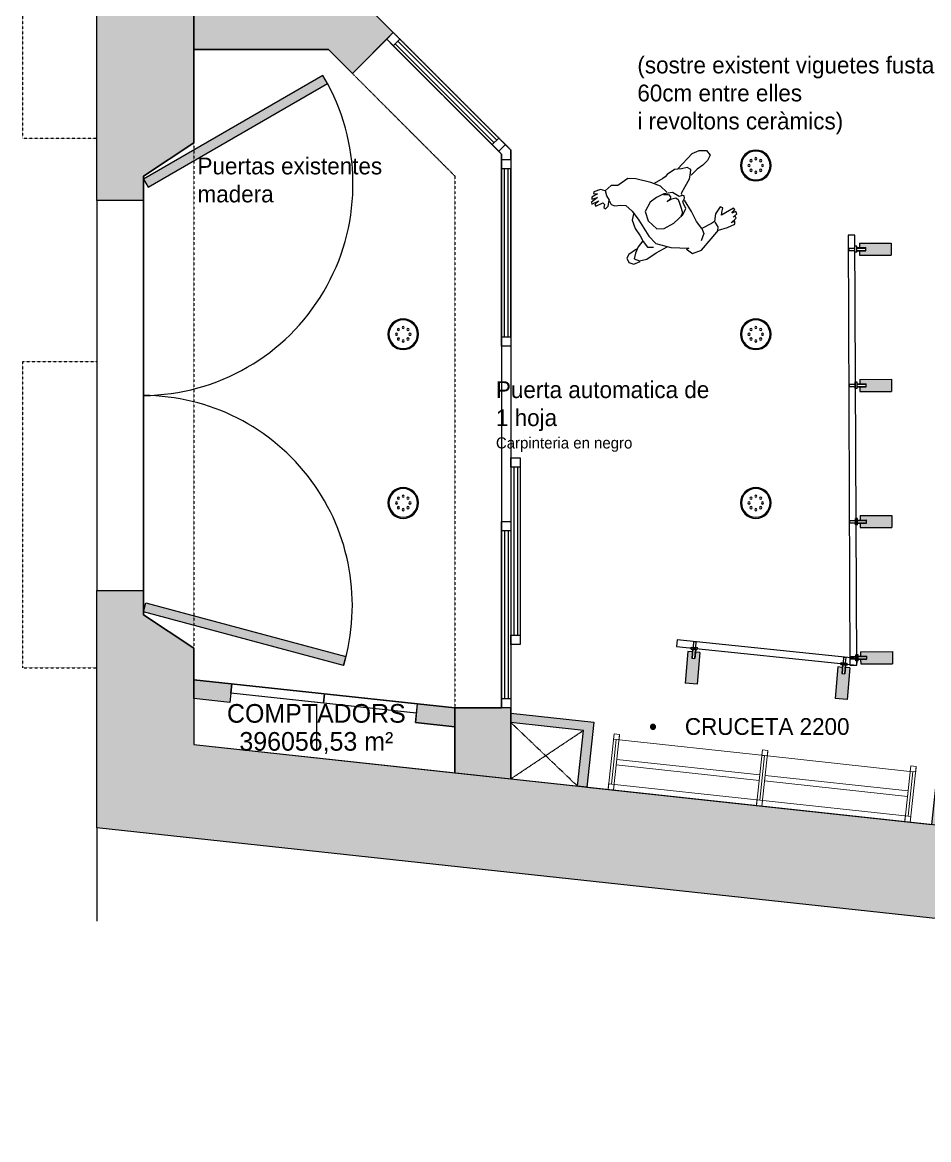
# Model space of a CAD drawing. Extents: x -50 to 69572, y -29139 to 50177.
# Drawn here: x 10935 to 15795, y -27685 to -21696 of the extents above; entities that cross this region are included whole.
import ezdxf
from ezdxf.enums import TextEntityAlignment as Align

# ---------------------------------------------------------------- set-up
doc = ezdxf.new("R2010")
doc.units = 0
doc.set_wipeout_variables(frame=1)
doc.linetypes.add('ACAD_ISO03W100', pattern=[30, 12, -18])
doc.layers.get('DEFPOINTS').update_dxf_attribs({"color": 20})
for name, color, linetype in [('A_luminarias tecnicas', 21, 'Continuous'), ('CONCEP 2D', 7, 'Continuous'), ('DISCONTINUA', 52, 'ACAD_ISO03W100'), ('DIVISÒRIES', 5, 'Continuous'), ('FUSTERIES', 144, 'Continuous'), ('H SECCIÓ', 253, 'Continuous'), ('Linea Capa Color 0000 JB', 7, 'Continuous'), ('PARETS', 6, 'Continuous'), ('PAVIMENTS', 171, 'Continuous'), ('PORTES', 144, 'Continuous'), ('TEXT SUPERFÍCIES', 4, 'Continuous')]:
    doc.layers.add(name, color=color, linetype=linetype)
doc.layers.add('H FUSTERIES', color=7, linetype='Continuous', true_color=0xffffff)
doc.layers.add('H MOBILIARI', color=7, linetype='Continuous', true_color=0xffffff)
doc.layers.add('PROJECCIÓ', color=52, linetype='Continuous', lineweight=13)
doc.layers.add('textos DT ocultar', color=7, linetype='Continuous', lineweight=13)
doc.layers.add('SUPERFÍCIES CONSTRUÏDES', color=3, linetype='Continuous', plot=False)
doc.layers.add('SUPERFÍCIES ÚTILS', color=2, linetype='Continuous', plot=False)
doc.styles.add('ARIAL', font='')
doc.styles.get('ARIAL').set_extended_font_data('Century Gothic')

# ---------------------------------------------------------------- blocks, each defined once
blk = doc.blocks.new('*U19')
at = {"layer": 'H MOBILIARI', "transparency": 33554687}
h = blk.add_hatch(color=256, dxfattribs=at)
h.dxf.hatch_style = 1
h.paths.add_polyline_path([(0, 0), (1.11, 0), (1.11, 0.05), (0, 0.05)])
blk.add_lwpolyline([(0, 0), (1.11, 0), (1.11, 0.05), (0, 0.05)], close=True)
blk = doc.blocks.new('Finestral')
blk.add_wipeout([(1, 0.05), (1, 0), (0, 0), (0, 0.05)]).dxf.layer = 'H FUSTERIES'
at = {"layer": 'FUSTERIES'}
for points in [[(0.05, 0), (0, 0), (0, 0.05), (0.05, 0.05)], [(1, 0), (0.95, 0), (0.95, 0.05), (1, 0.05)]]:
    blk.add_lwpolyline(points, close=True, dxfattribs=at)
at = {"layer": 'FUSTERIES', "color": 151}
for points in [[(0.95, 0.05), (0.05, 0.05)], [(0.95, 0), (0.05, 0)]]:
    blk.add_lwpolyline(points, dxfattribs=at)
at = {"layer": 'FUSTERIES'}
for points in [[(0.95, 0.035), (0.05, 0.035)], [(0.95, 0.015), (0.05, 0.015)]]:
    blk.add_lwpolyline(points, dxfattribs=at)
at = {"layer": 'PROJECCIÓ'}
blk.add_lwpolyline([(1, 0), (0, 0)], dxfattribs=at)
blk = doc.blocks.new('*U91')
blk.add_wipeout([(0.5657, 0.6364), (0.601, 0.601), (0, 0), (-0.0354, 0.0354)]).dxf.layer = 'H FUSTERIES'
at = {"layer": 'FUSTERIES', "color": 151}
for points in [[(0.5303, 0.601), (0, 0.0707)], [(0.5657, 0.5657), (0.0354, 0.0354)]]:
    blk.add_lwpolyline(points, dxfattribs=at)
at = {"layer": 'FUSTERIES'}
for points in [[(0.601, 0.601), (0.5657, 0.5657), (0.5303, 0.601), (0.5657, 0.6364)], [(0.0354, 0.0354), (0, 0), (-0.0354, 0.0354), (0, 0.0707)]]:
    blk.add_lwpolyline(points, close=True, dxfattribs=at)
for points in [[(0.5409, 0.5904), (0.0106, 0.0601)], [(0.5551, 0.5763), (0.0247, 0.046)]]:
    blk.add_lwpolyline(points, dxfattribs=at)
at = {"layer": 'PROJECCIÓ'}
blk.add_lwpolyline([(0.601, 0.601), (0, 0)], dxfattribs=at)
blk = doc.blocks.new('*U92')
blk.add_wipeout([(-1, -0.05), (-1, 0), (0, 0), (0, -0.05)]).dxf.layer = 'H FUSTERIES'
at = {"layer": 'FUSTERIES', "color": 151}
for points in [[(-0.95, 0), (-0.05, 0)], [(-0.95, -0.05), (-0.05, -0.05)]]:
    blk.add_lwpolyline(points, dxfattribs=at)
at = {"layer": 'FUSTERIES'}
for points in [[(-0.05, 0), (0, 0), (0, -0.05), (-0.05, -0.05)], [(-1, 0), (-0.95, 0), (-0.95, -0.05), (-1, -0.05)]]:
    blk.add_lwpolyline(points, close=True, dxfattribs=at)
for points in [[(-0.95, -0.015), (-0.05, -0.015)], [(-0.95, -0.035), (-0.05, -0.035)]]:
    blk.add_lwpolyline(points, dxfattribs=at)
at = {"layer": 'PROJECCIÓ'}
blk.add_lwpolyline([(-1, 0), (0, 0)], dxfattribs=at)
blk = doc.blocks.new('Superfícies amb línia Extra')
at = {"layer": 'DEFPOINTS', "ltscale": 0.01}
blk.add_line((0, 0.125), (0, -0.125), dxfattribs=at)
at = {"style": 'ARIAL'}
for tag, p in [('LINEXTRA', (0, 0.325)), ('SALA', (0, 0.125)), ('SUP', (0, -0.025))]:
    blk.add_attdef(tag, text='', height=0.1, dxfattribs=at).set_placement(p, align=Align.TOP_CENTER)
blk = doc.blocks.new('GFHGFH')
at = {"layer": 'CONCEP 2D'}
for p, q in [((72906.2, 32650.4), (72890.8, 32612.7)), ((72911.4, 32684.7), (72901.1, 32648.7)), ((72931.9, 32665.8), (72906.2, 32650.4)), ((72933.6, 32700.1), (72911.4, 32684.7)), ((72952.5, 32641.8), (72931.9, 32665.8)), ((72957.6, 32695), (72933.6, 32700.1)), ((72967.9, 32674.4), (72957.6, 32695)), ((72966.2, 32624.7), (72967.9, 32674.4)), ((73281.5, 32660.7), (73273, 32621.2)), ((73291.8, 32660.7), (73281.5, 32660.7)), ((73295.2, 32631.5), (73291.8, 32660.7)), ((73302.1, 32672.7), (73295.2, 32631.5)), ((73312.4, 32667.6), (73302.1, 32672.7)), ((73314.1, 32626.4), (73312.4, 32667.6)), ((73324.4, 32657.3), (73314.1, 32626.4)), ((73333, 32650.4), (73324.4, 32657.3)), ((73329.5, 32614.4), (73333, 32650.4)), ((72890.8, 32612.7), (72887.4, 32552.6)), ((72971.3, 32611), (72952.5, 32641.8)), ((72981.6, 32571.5), (72971.3, 32611)), ((73238.7, 32590.4), (73221.6, 32578.4)), ((73249, 32631.5), (73238.7, 32628.1)), ((73238.7, 32628.1), (73242.1, 32609.2)), ((73262.7, 32585.2), (73238.7, 32590.4)), ((73242.1, 32609.2), (73262.7, 32585.2)), ((73261, 32617.8), (73249, 32631.5)), ((73273, 32621.2), (73261, 32617.8)), ((73262.7, 32583.5), (73290.1, 32581.8)), ((73317.5, 32571.5), (73338.1, 32586.9)), ((73343.2, 32631.5), (73329.5, 32614.4)), ((73338.1, 32586.9), (73350.1, 32624.7)), ((73350.1, 32624.7), (73343.2, 32631.5)), ((72928.5, 32523.5), (72863.4, 32472)), ((72887.4, 32552.6), (72877.1, 32485.7)), ((72940.5, 32571.5), (72919.9, 32545.8)), ((72983.3, 32530.3), (72928.5, 32523.5)), ((72978.2, 32571.5), (72940.5, 32571.5)), ((73012.5, 32566.4), (72978.2, 32571.5)), ((73082.7, 32521.8), (72983.3, 32530.3)), ((73058.7, 32564.6), (73012.5, 32566.4)), ((73105, 32550.9), (73058.7, 32564.6)), ((73127.3, 32525.2), (73105, 32550.9)), ((73187.3, 32530.3), (73142.7, 32521.8)), ((73206.1, 32550.9), (73187.3, 32530.3)), ((73221.6, 32578.4), (73206.1, 32550.9)), ((73290.1, 32581.8), (73315.8, 32571.5)), ((73300.4, 32501.2), (73321, 32528.6)), ((73321, 32528.6), (73317.5, 32571.5)), ((72863.4, 32472), (72801.7, 32396.5)), ((72988, 32472.6), (72965.7, 32440)), ((73050.1, 32484.7), (72988, 32472.6)), ((73100.9, 32466.3), (73050.1, 32484.7)), ((73142.7, 32521.8), (73082.7, 32521.8)), ((73123.9, 32415.4), (73100.9, 32466.3)), ((73297, 32436), (73300.4, 32501.2)), ((72805.1, 32410.3), (72767.4, 32398.3)), ((72801.7, 32396.5), (72805.1, 32410.3)), ((72965.7, 32440), (72957.6, 32381.1)), ((73123.9, 32374.2), (73123.9, 32415.4)), ((73269.5, 32401.7), (73297, 32436)), ((72767.4, 32398.3), (72753.7, 32348.5)), ((72753.7, 32348.5), (72770.8, 32271.3)), ((72957.6, 32381.1), (72964.5, 32315.9)), ((73115.3, 32329.6), (73123.9, 32374.2)), ((73159.9, 32319.4), (73206.1, 32350.2)), ((73206.1, 32350.2), (73269.5, 32401.7)), ((72817.1, 32285.1), (72794.8, 32321.1)), ((72846.2, 32278.2), (72817.1, 32285.1)), ((72974.8, 32310.8), (72964.5, 32329.6)), ((72964.5, 32315.9), (72982.2, 32282.8)), ((72998.8, 32300.5), (72974.8, 32310.8)), ((73026.2, 32291.9), (72998.8, 32300.5)), ((73045, 32286.8), (73026.2, 32291.9)), ((73060.5, 32291.9), (73045, 32286.8)), ((73055.8, 32273.1), (73093.6, 32289.1)), ((73069, 32310.8), (73060.5, 32291.9)), ((73072.5, 32339.3), (73069, 32310.8)), ((73074.2, 32319.4), (73072.5, 32339.3)), ((73082.7, 32310.8), (73074.2, 32319.4)), ((73098.2, 32312.5), (73082.7, 32310.8)), ((73093.6, 32289.1), (73115.3, 32329.6)), ((73113.7, 32334), (73098.2, 32312.5)), ((73113.6, 32310.8), (73159.9, 32319.4)), ((73183.9, 32269.6), (73185.6, 32285.1)), ((73185.6, 32285.1), (73192.4, 32338.2)), ((72770.8, 32271.3), (72784.5, 32211.3)), ((72835.9, 32219.9), (72844.5, 32278.2)), ((72844.5, 32278.2), (72892.5, 32278.2)), ((72892.5, 32278.2), (72952.5, 32267.9)), ((72952.5, 32267.9), (73022, 32261.9)), ((72982.2, 32282.8), (73011.3, 32275.9)), ((73011.3, 32275.9), (73022.1, 32272)), ((73022.1, 32272), (73030.2, 32254.8)), ((73030.2, 32254.8), (73041.6, 32248.4)), ((73041.6, 32248.4), (73050.7, 32257)), ((73050.7, 32257), (73055.8, 32273.1)), ((73055.5, 32254.3), (73062.2, 32252.5)), ((73062.2, 32252.5), (73079.3, 32214.7)), ((73189, 32254.2), (73183.9, 32269.6)), ((73185.6, 32206.1), (73189, 32254.2)), ((72767.4, 32165), (72758.8, 32122.1)), ((72784.5, 32211.3), (72767.4, 32165)), ((72782.8, 32216.4), (72800, 32202.7)), ((72800, 32202.7), (72829.1, 32201)), ((72834.2, 32201), (72835.9, 32219.9)), ((72863.4, 32171.8), (72834.2, 32201)), ((72878.8, 32129), (72863.4, 32171.8)), ((73079.3, 32214.7), (73098.2, 32171.8)), ((73098.2, 32171.8), (73118.7, 32149.5)), ((73154.7, 32144.4), (73166.7, 32173.6)), ((73166.7, 32173.6), (73185.6, 32206.1)), ((73178.7, 32189), (73197.6, 32079.2)), ((72758.8, 32122.1), (72770.8, 32111.8)), ((72770.8, 32111.8), (72776, 32134.1)), ((72776, 32134.1), (72779.4, 32098.1)), ((72791.4, 32094.7), (72793.1, 32106.7)), ((72793.1, 32106.7), (72796.5, 32080.9)), ((72830.8, 32075.8), (72839.4, 32151.3)), ((72839.4, 32151.3), (72849.7, 32141)), ((72849.7, 32141), (72866.8, 32120.4)), ((72866.8, 32120.4), (72878.8, 32129)), ((73115.3, 32108.4), (73108.4, 32153)), ((73113.6, 32070.6), (73115.3, 32108.4)), ((73118.7, 32149.5), (73134.1, 32135.8)), ((73134.1, 32135.8), (73154.7, 32144.4)), ((72779.4, 32098.1), (72791.4, 32094.7)), ((72796.5, 32080.9), (72810.2, 32077.5)), ((72810.2, 32077.5), (72815.4, 32099.8)), ((72815.4, 32099.8), (72820.5, 32075.8)), ((72820.5, 32075.8), (72830.8, 32075.8)), ((73118.7, 32036.3), (73113.6, 32070.6)), ((73197.6, 32079.2), (73189, 32039.8)), ((73134.1, 32007.2), (73118.7, 32036.3)), ((73165, 32007.2), (73134.1, 32007.2)), ((73189, 32039.8), (73165, 32007.2))]:
    blk.add_line(p, q, dxfattribs=at)
blk = doc.blocks.new('Hance track')
at = {"layer": 'A_luminarias tecnicas'}
h = blk.add_hatch(color=256, dxfattribs=at)
h.dxf.hatch_style = 1
h.paths.add_polyline_path([(0.0325, 0.17), (0.0085, 0.17), (0.0085, 0.1362), (-0.0085, 0.1362), (-0.0085, 0.17), (-0.0325, 0.17), (-0.0325, 0), (0.0325, 0)])
for p, q in [((-0.0166, 0.1951), (0.0166, 0.1951)), ((-0.0166, 0.1841), (-0.0166, 0.1951)), ((-0.0166, 0.1841), (0.0166, 0.1841)), ((-0.0085, 0.1841), (-0.0085, 0.1362)), ((-0.0061, 0.225), (-0.0061, 0.1951)), ((-0.0061, 0.225), (0.0061, 0.225)), ((-0.0061, 0.1841), (-0.0061, 0.1362)), ((0.0061, 0.225), (0.0061, 0.1951)), ((0.0061, 0.1841), (0.0061, 0.1362)), ((0.0085, 0.1841), (0.0085, 0.1362)), ((0.0166, 0.1841), (0.0166, 0.1951)), ((-0.0085, 0.17), (-0.0325, 0.17)), ((-0.0325, 0.17), (-0.0325, 0)), ((-0.0085, 0.1362), (0.0085, 0.1362)), ((0.0325, 0.17), (0.0085, 0.17)), ((0.0325, 0.17), (0.0325, 0)), ((0.0325, 0), (-0.0325, 0))]:
    blk.add_line(p, q, dxfattribs=at)
blk = doc.blocks.new('Lamp Mini Kombic')
at = {"layer": 'A_luminarias tecnicas'}
for centre, radius in [((0, 0), 0.0825), ((0, 0), 0.0767), ((-0.0362, 0), 0.00584), ((-0.0256, 0.0256), 0.00584), ((0, 0.0362), 0.00584), ((0.0256, 0.0256), 0.00584), ((0.0362, 0), 0.00584), ((-0.0256, -0.0256), 0.00584), ((0, -0.0362), 0.00584), ((0.0256, -0.0256), 0.00584)]:
    blk.add_circle(centre, radius, dxfattribs=at)

msp = doc.modelspace()

# ---------------------------------------------------------------- linework, layer by layer
at = {"layer": 'A_luminarias tecnicas'}
for points in [[(15373.02546, -25142.24194), (15409.0253, -25142.13398), (15399.85513, -22836.30054), (15363.85772, -22837.0177)], [(15409.0253, -25142.13398), (15412.76173, -25106.32841), (14446.11519, -25006.41139), (14442.46783, -25042.22617)]]:
    msp.add_lwpolyline(points, close=True, dxfattribs=at)
at = {"layer": 'DISCONTINUA', "ltscale": 0.005}
for points in [[(11334.99358, -20675.9401), (10934.99358, -20675.9401), (10934.99358, -22315.9401), (11334.99358, -22315.9401)], [(11854.99358, -22341.23502), (11854.99358, -25051.23502)], [(11334.99358, -22651.23502), (11334.99358, -24741.23502)], [(11584.99358, -22651.23502), (11584.99358, -24741.23502)], [(11334.99358, -23515.9401), (10934.99358, -23515.9401), (10934.99358, -25155.9401), (11334.99358, -25155.9401)], [(13554.99358, -25449.61426), (13912.31254, -25789.98212)], [(13944.5501, -25491.71925), (13554.99358, -25751.36151)]]:
    msp.add_lwpolyline(points, dxfattribs=at)
at = {"layer": 'DIVISÒRIES'}
for points in [[(12047.14294, -25341.26762), (11854.99358, -25320.49927), (11854.99358, -25219.91686), (12057.88879, -25241.84667)], [(13052.09836, -25349.30521), (13042.96673, -25448.85667), (13254.99358, -25471.77347), (13254.99358, -25371.23502)]]:
    msp.add_lwpolyline(points, close=True, dxfattribs=at)
at = {"layer": 'FUSTERIES'}
for points in [[(12057.88879, -25241.84667), (12554.99358, -25295.57594), (12549.62065, -25345.28642), (12052.51587, -25291.55714)], [(12554.99358, -25295.57594), (13052.09836, -25349.30521), (13046.72543, -25399.01569), (12549.62065, -25345.28642)]]:
    msp.add_lwpolyline(points, close=True, dxfattribs=at)
at = {"layer": 'Linea Capa Color 0000 JB', "lineweight": 13, "ltscale": 10}
for points in [[(14137.92598, -25512.62016), (14108.09969, -25509.39641), (14075.86213, -25807.65928), (14105.68841, -25810.88303)], [(14137.92598, -25512.62016), (14108.09969, -25509.39641), (14075.86213, -25807.65928), (14105.68841, -25810.88303)], [(14137.92598, -25512.62016), (14108.09969, -25509.39641), (14075.86213, -25807.65928), (14105.68841, -25810.88303)], [(14137.92598, -25512.62016), (14108.09969, -25509.39641), (14075.86213, -25807.65928), (14105.68841, -25810.88303)], [(14933.29363, -25598.587), (14903.46734, -25595.36324), (14871.22978, -25893.62611), (14901.05607, -25896.84987)], [(14933.29363, -25598.587), (14903.46734, -25595.36324), (14871.22978, -25893.62611), (14901.05607, -25896.84987)], [(14888.96044, -25729.58153), (14123.41907, -25646.83845), (14120.19532, -25676.66474), (14885.73668, -25759.40782)], [(15728.66128, -25684.55383), (15698.835, -25681.33008), (15666.59743, -25979.59295), (15696.42372, -25982.8167)], [(15728.66128, -25684.55383), (15698.835, -25681.33008), (15666.59743, -25979.59295), (15696.42372, -25982.8167)], [(15684.32809, -25815.54837), (14918.78673, -25732.80529), (14915.56297, -25762.63158), (15681.10434, -25845.37466)]]:
    msp.add_lwpolyline(points, close=True, dxfattribs=at)
at = {"layer": 'Linea Capa Color 0000 JB', "color": 253, "lineweight": 13, "ltscale": 10}
for points in [[(14134.70222, -25542.44645), (14104.87593, -25539.22269), (14108.09969, -25509.39641), (14137.92598, -25512.62016)], [(14134.70222, -25542.44645), (14104.87593, -25539.22269), (14108.09969, -25509.39641), (14137.92598, -25512.62016)], [(14134.70222, -25542.44645), (14104.87593, -25539.22269), (14108.09969, -25509.39641), (14137.92598, -25512.62016)], [(14134.70222, -25542.44645), (14104.87593, -25539.22269), (14108.09969, -25509.39641), (14137.92598, -25512.62016)], [(14930.06987, -25628.41329), (14900.24359, -25625.18953), (14903.46734, -25595.36324), (14933.29363, -25598.587)], [(14930.06987, -25628.41329), (14900.24359, -25625.18953), (14903.46734, -25595.36324), (14933.29363, -25598.587)], [(15725.43753, -25714.38012), (15695.61124, -25711.15636), (15698.835, -25681.33008), (15728.66128, -25684.55383)], [(15725.43753, -25714.38012), (15695.61124, -25711.15636), (15698.835, -25681.33008), (15728.66128, -25684.55383)], [(14108.91217, -25781.05675), (14079.08588, -25777.83299), (14075.86213, -25807.65928), (14105.68841, -25810.88303)], [(14108.91217, -25781.05675), (14079.08588, -25777.83299), (14075.86213, -25807.65928), (14105.68841, -25810.88303)], [(14108.91217, -25781.05675), (14079.08588, -25777.83299), (14075.86213, -25807.65928), (14105.68841, -25810.88303)], [(14108.91217, -25781.05675), (14079.08588, -25777.83299), (14075.86213, -25807.65928), (14105.68841, -25810.88303)], [(14904.27982, -25867.02358), (14874.45354, -25863.79982), (14871.22978, -25893.62611), (14901.05607, -25896.84987)], [(14904.27982, -25867.02358), (14874.45354, -25863.79982), (14871.22978, -25893.62611), (14901.05607, -25896.84987)], [(15699.64748, -25952.99042), (15669.82119, -25949.76666), (15666.59743, -25979.59295), (15696.42372, -25982.8167)], [(15699.64748, -25952.99042), (15669.82119, -25949.76666), (15666.59743, -25979.59295), (15696.42372, -25982.8167)]]:
    msp.add_lwpolyline(points, close=True, dxfattribs=at)
at = {"layer": 'Linea Capa Color 0000 JB', "color": 150, "lineweight": 13, "ltscale": 10}
for points in [[(14889.36668, -25865.4117), (14093.99903, -25779.44487), (14119.78908, -25540.83457), (14915.15673, -25626.80141)], [(15684.73433, -25951.37854), (14889.36668, -25865.4117), (14915.15673, -25626.80141), (15710.52438, -25712.76824)]]:
    msp.add_lwpolyline(points, close=True, dxfattribs=at)
at = {"layer": 'PARETS'}
msp.add_lwpolyline([(11334.99358, -17380.64517), (11854.99358, -17380.64517), (11854.99358, -22341.23502), (11584.99358, -22521.23502), (11584.99358, -22651.23502), (11334.99358, -22651.23502)], close=True, dxfattribs=at)
msp.add_lwpolyline([(11334.99358, -26014.32622), (11334.99358, -26514.32622)], dxfattribs=at)
at = {"layer": 'PAVIMENTS'}
for points in [[(11334.99358, -22651.23502), (11334.99358, -24741.23502)], [(11584.99358, -24741.23502), (11584.99358, -22651.23502)]]:
    msp.add_lwpolyline(points, dxfattribs=at)
at = {"layer": 'PORTES', "color": 151}
for centre, radius, start, end in [((11575.78404, -22564.00123), 1132.27124, 270.466030882, 28.453473955), ((11580.43519, -24820.40071), 1124.17494, 343.29574565, 89.76767231)]:
    msp.add_arc(centre, radius, start, end, dxfattribs=at)
at = {"layer": 'SUPERFÍCIES ÚTILS'}
msp.add_lwpolyline([(11854.99358, -25320.49927), (11854.99358, -25567.61803), (13254.99358, -25718.93619), (13254.99358, -25471.77347), (13042.96673, -25448.85667), (13048.33496, -25399.18965), (12052.51587, -25291.55714), (12047.14294, -25341.26762)], close=True, dxfattribs=at)

# ---------------------------------------------------------------- block references
at = {"layer": 'A_luminarias tecnicas'}
for name, p, xscale, yscale, zscale, rotation in [('Hance track', (15593.83046, -22911.55113), 1000.000000000001, 1000.000000000001, 1000.000000000001, 90.17182224768837), ('Lamp Mini Kombic', (12977.3265, -23367.79024), -1000, 1000, 1000, 180), ('Lamp Mini Kombic', (14868.12831, -23367.79024), -1000, 1000, 1000, 180), ('Hance track', (15596.01963, -23641.54785), 1000.000000000001, 1000.000000000001, 1000.000000000001, 90.17182224768837), ('Lamp Mini Kombic', (12977.3265, -24272.28472), -1000, 1000, 1000, 180), ('Lamp Mini Kombic', (14868.12831, -24272.28472), -1000, 1000, 1000, 180), ('Hance track', (15598.20879, -24371.54457), 1000.000000000001, 1000.000000000001, 1000.000000000001, 90.17182224768837), ('Hance track', (14522.11342, -25240.41646), 1000.000000000002, 1000.000000000002, 1000.000000000002, 355.2941416666708), ('Hance track', (15600.39796, -25101.54128), 1000.000000000001, 1000.000000000001, 1000.000000000001, 90.17182224768837), ('Hance track', (15326.117, -25323.65087), 1000.000000000002, 1000.000000000002, 1000.000000000002, 355.2941416666708)]:
    msp.add_blockref(name, p, dxfattribs=dict(at, xscale=xscale, yscale=yscale, zscale=zscale, rotation=rotation))
at = {"layer": 'FUSTERIES', "xscale": 1000, "yscale": 1000, "zscale": 1000, "rotation": 270}
msp.add_blockref('Finestral', (13504.99358, -22431.23502), dxfattribs=at)
at = {"layer": 'PORTES', "yscale": 1000, "zscale": 1000}
for p, xscale, rotation in [((11609.99358, -22579.53629), 1000, 30.00000000000004), ((11597.93453, -24807.93873), -999.9999999999998, 164.9999999999981)]:
    msp.add_blockref('*U19', p, dxfattribs=dict(at, xscale=xscale, rotation=rotation))
at = {"layer": 'TEXT SUPERFÍCIES', "ltscale": 0.01, "xscale": 1000, "yscale": 1000, "zscale": 1000}
msp.add_blockref('Superfícies amb línia Extra', (12511.60256, -25475.26227), dxfattribs=at).add_auto_attribs({'SALA': 'COMPTADORS', 'SUP': '396056,53 m²'})

# ---------------------------------------------------------------- texts
at = {"layer": 'textos DT ocultar', "color": 6, "char_height": 64, "attachment_point": 1, "style": 'ARIAL'}
for s, insert, width in [('{\\H1.4063x;Puerta automatica de 1 hoja\\H0.66664x;\\PCarpinteria en negro\\P\\P                                    \\P \\H0.99997x;      \\P                        \\P\\pxi13.128;              }', (13474.60567, -23620.06959), 1171.608131), ('\\pxi-3,l3,t3;{\\fSymbol|b0|i0|c2|p18;\\H1.4063x;·^I}{\\H1.4063x;CRUCETA 2200\\P\\pi0,l0,tz;\\H0.66664x;\\P\\P                                    \\P \\H0.99997x;      \\P                        \\P\\pi13.128;              }', (14295.77758, -25425.56415), 2052.3923796)]:
    msp.add_mtext(s, dxfattribs=dict(at, insert=insert, width=width))

# ---------------------------------------------------------------- next in the draw order: linework, layer by layer
at = {"layer": 'FUSTERIES'}
msp.add_lwpolyline([(13525.23744, -22351.47888), (13489.8821, -22386.83422), (13504.99358, -22401.9457), (13504.99358, -22431.23502), (13554.99358, -22431.23502), (13554.99358, -22381.23502)], close=True, dxfattribs=at)
at = {"layer": 'SUPERFÍCIES ÚTILS'}
for points in [[(11854.99358, -21531.23502), (12704.99358, -21531.23502), (13554.99358, -22381.23502), (13554.99358, -25751.36151), (15811.25281, -25995.22794), (15848.8633, -25647.25459), (17240.75669, -25797.69655), (17203.1462, -26145.6699), (20854.99358, -26540.37763), (20854.99358, -18901.23502), (11854.99358, -18901.23502)], [(11584.99358, -22651.23502), (11584.99358, -22521.23502), (11854.99358, -22341.23502), (11854.99358, -21841.23502), (12576.58737, -21841.23502), (12704.99358, -21969.64122), (12888.84134, -21785.79346), (13504.99358, -22401.9457), (13504.99358, -25371.23502), (13254.99358, -25371.23502), (11854.99358, -25219.91686), (11854.99358, -25051.23502), (11584.99358, -24871.23502), (11584.99358, -24741.23502)]]:
    msp.add_lwpolyline(points, close=True, dxfattribs=at)

# ---------------------------------------------------------------- next in the draw order: block references
at = {"layer": 'FUSTERIES', "xscale": 1000, "yscale": 1000, "zscale": 1000, "rotation": 270}
for name, p in [('*U91', (12888.84134, -21785.79346)), ('*U92', (13554.99358, -25371.23502))]:
    msp.add_blockref(name, p, dxfattribs=at)

# ---------------------------------------------------------------- next in the draw order: linework, layer by layer
at = {"layer": 'DISCONTINUA', "ltscale": 0.005}
msp.add_lwpolyline([(12704.99358, -21969.64122), (13254.99358, -22519.64122), (13254.99358, -25371.23502)], dxfattribs=at)
at = {"layer": 'DIVISÒRIES'}
for points in [[(11854.99358, -21531.23502), (12704.99358, -21531.23502), (12924.19668, -21750.43812), (12704.99358, -21969.64122), (12576.58737, -21841.23502), (11854.99358, -21841.23502)], [(13554.99358, -25751.36151), (13554.99358, -25371.23502), (13254.99358, -25371.23502), (13254.99358, -25718.93619)], [(13554.99358, -25449.61426), (13554.99358, -25399.32306), (13999.63351, -25447.3817), (13962.02302, -25795.35504), (13912.31254, -25789.98212), (13944.5501, -25491.71925)]]:
    msp.add_lwpolyline(points, close=True, dxfattribs=at)
at = {"layer": 'SUPERFÍCIES ÚTILS'}
msp.add_lwpolyline([(11584.99358, -22651.23502), (11584.99358, -22521.23502), (11854.99358, -22341.23502), (11854.99358, -21841.23502), (12576.58737, -21841.23502), (12704.99358, -21969.64122), (12888.84134, -21785.79346), (13504.99358, -22401.9457), (13504.99358, -25371.23502), (13254.99358, -25371.23502), (11854.99358, -25219.91686), (11854.99358, -25051.23502), (11584.99358, -24871.23502), (11584.99358, -24741.23502)], close=True, dxfattribs=at)

# ---------------------------------------------------------------- next in the draw order: block references
at = {"layer": 'FUSTERIES', "xscale": 1000, "yscale": 1000, "zscale": 1000, "rotation": 270}
msp.add_blockref('*U92', (13604.99358, -25031.23502), dxfattribs=at)

# ---------------------------------------------------------------- next in the draw order: texts
at = {"layer": 'textos DT ocultar', "color": 6, "insert": (11874.4265, -22420.89749), "char_height": 64, "width": 1171.608131, "attachment_point": 1, "style": 'ARIAL'}
msp.add_mtext('{\\H1.4063x;Puertas existentes madera \\H0.66664x;\\P\\P                                    \\P \\H0.99997x;      \\P                        \\P\\pxi13.128;              }', dxfattribs=at)

# ---------------------------------------------------------------- next in the draw order: hatches: boundary and pattern name
at = {"layer": 'H SECCIÓ', "true_color": 0xb0b0b0, "transparency": 33554687}
h = msp.add_hatch(color=253, dxfattribs=at)
h.dxf.hatch_style = 1
h.paths.add_polyline_path([(11854.99358, -12561.23502), (11854.99358, -12961.23502), (11334.99358, -12961.23502), (11334.99358, -12561.23502)], flags=17)
h.paths.add_polyline_path([(11334.99358, -11361.23502), (11334.99358, -10511.32993), (26794.99358, -12205.48066), (26794.99358, -16699.90666), (25564.99358, -16565.17998), (25564.99358, -19231.23502), (25264.99358, -19231.23502), (25264.99358, -16230.52553), (26274.53839, -16341.1049), (26274.53839, -12672.01848), (11854.99358, -11091.88378), (11854.99358, -11361.23502)])
h.paths.add_polyline_path([(11854.99358, -14761.23502), (11854.99358, -16380.64517), (11334.99358, -16380.64517), (11334.99358, -14761.23502)], flags=17)
h.paths.add_polyline_path([(16540.97478, -26577.01158), (11334.99358, -26014.32622), (11334.99358, -24741.23502), (11584.99358, -24741.23502), (11584.99358, -24871.23502), (11854.99358, -25051.23502), (11854.99358, -25567.61803), (16594.70406, -26079.90679)])
h.paths.add_polyline_path([(17435.76339, -26673.72427), (17489.49266, -26176.61948), (26274.99358, -27126.19508), (26274.99358, -23231.23502), (26219.99358, -23231.23502), (26219.99358, -22931.23502), (26794.99358, -22931.23502), (26794.99358, -27685.31105)])
edge = h.paths.add_edge_path()
edge.add_arc((16334.99358, -22431.23502), 80, 0, 360)
h.paths.add_polyline_path([(16124.99358, -18161.23502), (16124.99358, -18901.23502), (16544.99358, -18901.23502), (16544.99358, -18161.23502)], flags=17)
h.paths.add_polyline_path([(20854.99358, -15747.48059), (20854.99358, -24201.23502), (21414.99358, -24201.23502), (21414.99358, -15808.81957)])
h.paths.add_polyline_path([(25564.99358, -20431.23502), (25264.99358, -20431.23502), (25264.99358, -23231.23502), (25619.99358, -23231.23502), (25619.99358, -22931.23502), (25564.99358, -22931.23502)])
h.paths.add_polyline_path([(11334.99358, -17380.64517), (11854.99358, -17380.64517), (11854.99358, -22341.23502), (11584.99358, -22521.23502), (11584.99358, -22651.23502), (11334.99358, -22651.23502)])
at = {"layer": 'H SECCIÓ', "true_color": 0xd6d6d6, "transparency": 33554687}
h = msp.add_hatch(color=254, dxfattribs=at)
h.dxf.hatch_style = 1
h.paths.add_polyline_path([(16540.97478, -26577.01158), (17435.76339, -26673.72427), (17451.88217, -26524.59283), (16557.09356, -26427.88014)])
h.paths.add_polyline_path([(17185.67329, -25842.0341), (17153.43572, -26140.29697), (16594.70406, -26079.90679), (16589.33113, -26129.61727), (17484.11974, -26226.32996), (17489.49266, -26176.61948), (17203.1462, -26145.6699), (17240.75669, -25797.69655), (15848.8633, -25647.25459), (15811.25281, -25995.22794), (15860.96329, -26000.60086), (15893.20085, -25702.33799)])
h.paths.add_polyline_path([(13554.99358, -25449.61426), (13554.99358, -25399.32306), (13999.63351, -25447.3817), (13962.02302, -25795.35504), (13912.31254, -25789.98212), (13944.5501, -25491.71925)])
h.paths.add_polyline_path([(13554.99358, -25751.36151), (13554.99358, -25371.23502), (13254.99358, -25371.23502), (13254.99358, -25718.93619)])
h.paths.add_polyline_path([(13052.09836, -25349.30521), (13042.96673, -25448.85667), (13254.99358, -25471.77347), (13254.99358, -25371.23502)])
h.paths.add_polyline_path([(12047.14294, -25341.26762), (11854.99358, -25320.49927), (11854.99358, -25219.91686), (12057.88879, -25241.84667)])
h.paths.add_polyline_path([(11854.99358, -18901.23502), (16124.99358, -18901.23502), (16124.99358, -18751.23502), (11854.99358, -18751.23502)])
h.paths.add_polyline_path([(11854.99358, -21531.23502), (12704.99358, -21531.23502), (12924.19668, -21750.43812), (12704.99358, -21969.64122), (12576.58737, -21841.23502), (11854.99358, -21841.23502)])
h.paths.add_polyline_path([(16544.99358, -18901.23502), (20854.99358, -18901.23502), (20854.99358, -18751.23502), (16544.99358, -18751.23502)])
h.paths.add_polyline_path([(21414.99358, -18901.23502), (25264.99358, -18901.23502), (25264.99358, -18751.23502), (21414.99358, -18751.23502)])
h.paths.add_polyline_path([(23664.99358, -19271.23502), (23764.99358, -19271.23502), (23764.99358, -18901.23502), (23664.99358, -18901.23502)])
h.paths.add_polyline_path([(23764.99358, -20131.23502), (23664.99358, -20131.23502), (23664.99358, -21531.23502), (23764.99358, -21531.23502), (23764.99358, -21131.23502), (24264.99358, -21131.23502), (24264.99358, -20931.23502), (25264.99358, -20931.23502), (25264.99358, -20831.23502), (23764.99358, -20831.23502)])
h.paths.add_polyline_path([(23764.99358, -22391.23502), (23764.99358, -23131.23502), (25264.99358, -23131.23502), (25264.99358, -23231.23502), (23764.99358, -23231.23502), (23764.99358, -24201.23502), (23664.99358, -24201.23502), (23664.99358, -22391.23502)])
h.paths.add_polyline_path([(23664.99358, -25161.23502), (23764.99358, -25161.23502), (23764.99358, -25061.23502), (23664.99358, -25061.23502)])
h.paths.add_polyline_path([(23296.54848, -26256.23502), (23764.99358, -26256.23502), (23764.99358, -26854.90324), (23714.99358, -26849.49902), (23714.99358, -26306.23502), (23341.43547, -26306.23502), (23287.70875, -26803.31619), (23237.99827, -26797.94326)])
h.paths.add_polyline_path([(23714.99358, -20881.23502), (24214.99358, -20881.23502), (24214.99358, -21081.23502), (23714.99358, -21081.23502)], flags=16)

# ---------------------------------------------------------------- next in the draw order: linework, layer by layer
at = {"layer": 'DISCONTINUA', "ltscale": 0.005}
msp.add_lwpolyline([(12924.19668, -21750.43812), (13554.99358, -22381.23502), (13554.99358, -25421.23502)], dxfattribs=at)
at = {"layer": 'PARETS'}
msp.add_lwpolyline([(16540.97478, -26577.01158), (11334.99358, -26014.32622), (11334.99358, -24741.23502), (11584.99358, -24741.23502), (11584.99358, -24871.23502), (11854.99358, -25051.23502), (11854.99358, -25567.61803), (16594.70406, -26079.90679)], close=True, dxfattribs=at)
at = {"layer": 'SUPERFÍCIES CONSTRUÏDES'}
msp.add_lwpolyline([(12704.99358, -21531.23502), (13554.99358, -22381.23502), (13554.99358, -23431.23502), (13504.99358, -23431.23502), (13504.99358, -22401.9457), (12888.84134, -21785.79346), (12704.99358, -21969.64122), (12576.58737, -21841.23502), (11854.99358, -21841.23502), (11854.99358, -22341.23502), (11584.99358, -22521.23502), (11584.99358, -24871.23502), (11854.99358, -25051.23502), (11854.99358, -25219.91686), (13254.99358, -25371.23502), (13504.99358, -25371.23502), (13504.99358, -24371.23502), (13554.99358, -24371.23502), (13554.99358, -25399.32306), (13999.63351, -25447.3817), (13962.02302, -25795.35504), (15811.25281, -25995.22794)], dxfattribs=at)
at = {"layer": 'SUPERFÍCIES ÚTILS'}
msp.add_lwpolyline([(11854.99358, -21531.23502), (12704.99358, -21531.23502), (13554.99358, -22381.23502), (13554.99358, -25399.32306), (13999.63351, -25447.3817), (13962.02302, -25795.35504), (15811.25281, -25995.22794), (15848.8633, -25647.25459), (17240.75669, -25797.69655), (17203.1462, -26145.6699), (20854.99358, -26540.37763), (20854.99358, -18901.23502), (11854.99358, -18901.23502)], close=True, dxfattribs=at)

# ---------------------------------------------------------------- next in the draw order: block references
at = {"layer": 'CONCEP 2D', "rotation": 126.7713584200789}
msp.add_blockref('GFHGFH', (84041.16473, -61829.98524), dxfattribs=at)

# ---------------------------------------------------------------- next in the draw order: block references
at = {"layer": 'A_luminarias tecnicas', "xscale": -1000, "yscale": 1000, "zscale": 1000, "rotation": 180}
msp.add_blockref('Lamp Mini Kombic', (14868.12831, -22463.29576), dxfattribs=at)

# ---------------------------------------------------------------- next in the draw order: texts
at = {"layer": 'textos DT ocultar', "color": 6, "insert": (14233.02398, -21879.56405), "char_height": 64, "width": 2052.3923796, "attachment_point": 1, "style": 'ARIAL'}
msp.add_mtext('{\\H1.4063x;(sostre existent viguetes fusta cada 60cm entre elles\\Pi revoltons ceràmics)\\H0.66664x;\\P \\H0.99997x;      \\P                        \\P\\pxi13.128;              }', dxfattribs=at)

doc.saveas('drawing.dxf')
